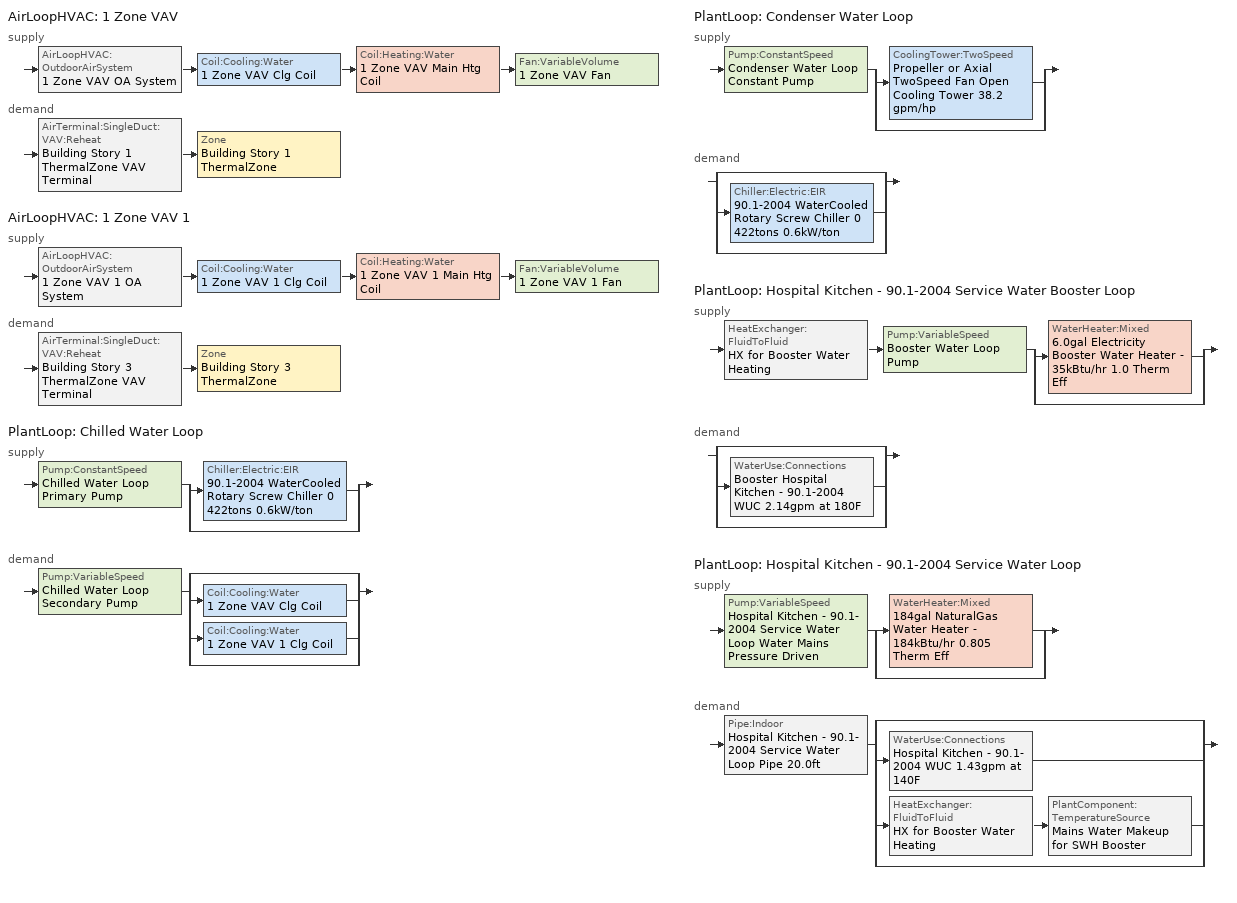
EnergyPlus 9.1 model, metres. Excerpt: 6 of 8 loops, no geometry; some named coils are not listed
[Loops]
AirLoopHVAC '1 Zone VAV'
 supply: AirLoopHVAC:OutdoorAirSystem '1 Zone VAV OA System' > Coil:Cooling:Water '1 Zone VAV Clg Coil' > Coil:Heating:Water '1 Zone VAV Main Htg Coil' > Fan:VariableVolume '1 Zone VAV Fan'
 demand: AirTerminal:SingleDuct:VAV:Reheat 'Building Story 1 ThermalZone VAV Terminal' > Zone 'Building Story 1 ThermalZone'
AirLoopHVAC '1 Zone VAV 1'
 supply: AirLoopHVAC:OutdoorAirSystem '1 Zone VAV 1 OA System' > Coil:Cooling:Water '1 Zone VAV 1 Clg Coil' > Coil:Heating:Water '1 Zone VAV 1 Main Htg Coil' > Fan:VariableVolume '1 Zone VAV 1 Fan'
 demand: AirTerminal:SingleDuct:VAV:Reheat 'Building Story 3 ThermalZone VAV Terminal' > Zone 'Building Story 3 ThermalZone'
PlantLoop 'Chilled Water Loop'
 supply: Pump:ConstantSpeed 'Chilled Water Loop Primary Pump' > split
  | Chiller:Electric:EIR '90.1-2004 WaterCooled  Rotary Screw Chiller 0 422tons 0.6kW/ton'
  | bypass
 demand: Pump:VariableSpeed 'Chilled Water Loop Secondary Pump' > split
  | bypass
  | Coil:Cooling:Water '1 Zone VAV Clg Coil'
  | Coil:Cooling:Water '1 Zone VAV 1 Clg Coil'
  | bypass
PlantLoop 'Condenser Water Loop'
 supply: Pump:ConstantSpeed 'Condenser Water Loop Constant Pump' > split
  | CoolingTower:TwoSpeed 'Propeller or Axial TwoSpeed Fan Open Cooling Tower 38.2 gpm/hp'
  | bypass
 demand: split
  | bypass
  | Chiller:Electric:EIR '90.1-2004 WaterCooled  Rotary Screw Chiller 0 422tons 0.6kW/ton'
  | bypass
PlantLoop 'Hospital Kitchen - 90.1-2004 Service Water Booster Loop'
 supply: HeatExchanger:FluidToFluid 'HX for Booster Water Heating' > Pump:VariableSpeed 'Booster Water Loop Pump' > split
  | WaterHeater:Mixed '6.0gal Electricity Booster Water Heater - 35kBtu/hr 1.0 Therm Eff'
  | bypass
 demand: split
  | bypass
  | WaterUse:Connections 'Booster Hospital Kitchen - 90.1-2004 WUC 2.14gpm at 180F'
  | bypass
PlantLoop 'Hospital Kitchen - 90.1-2004 Service Water Loop'
 supply: Pump:VariableSpeed 'Hospital Kitchen - 90.1-2004 Service Water Loop Water Mains Pressure Driven' > split
  | WaterHeater:Mixed '184gal NaturalGas Water Heater - 184kBtu/hr 0.805 Therm Eff'
  | bypass
 demand: Pipe:Indoor 'Hospital Kitchen - 90.1-2004 Service Water Loop Pipe 20.0ft' > split
  | bypass
  | WaterUse:Connections 'Hospital Kitchen - 90.1-2004 WUC 1.43gpm at 140F'
  | HeatExchanger:FluidToFluid 'HX for Booster Water Heating' > PlantComponent:TemperatureSource 'Mains Water Makeup for SWH Booster'
  | bypass
[Material]
Copper pipe 0.75in type L: Roughness=Smooth; Thickness {m}=0.001143; Conductivity {W/m-K}=386; Density {kg/m3}=8906.27; Specific Heat {J/kg-K}=385.1856; Thermal Absorptance=0.9; Solar Absorptance=0.7; Visible Absorptance=0.7
[Construction]
Uninsulated copper pipe 0.75in type L: Copper pipe 0.75in type L
[ZoneControl:Thermostat] Control Object Type 1=ThermostatSetpoint:DualSetpoint
Name | Zone or ZoneList | Control Type Schedule | Control Name 1
Building Story 1 ThermalZone Thermostat | Building Story 1 ThermalZone | Building Story 1 ThermalZone Thermostat Schedule | Story Ground Blended Space Type Thermostat
Building Story 3 ThermalZone Thermostat | Building Story 3 ThermalZone | Building Story 3 ThermalZone Thermostat Schedule | Story Top Blended Space Type Thermostat
[ThermostatSetpoint:DualSetpoint] Heating Setpoint Temperature Schedule=Hospital HTGSETP_SCH; Cooling Setpoint Temperature Schedule=Hospital CLGSETP_SCH
Story Ground Blended Space Type Thermostat; Story Top Blended Space Type Thermostat
[AirTerminal:SingleDuct:VAV:Reheat] Availability Schedule=Always On Discrete; Maximum Air Flow Rate {m3/s}=Autosize; Zone Minimum Air Flow Input Method=Constant; Fixed Minimum Air Flow Rate {m3/s}=0; Maximum Hot Water or Steam Flow Rate {m3/s}=Autosize; Minimum Hot Water or Steam Flow Rate {m3/s}=0; Convergence Tolerance=0.001; Damper Heating Action=Normal; Maximum Flow per Zone Floor Area During Reheat {m3/s-m2}=Autocalculate; Maximum Flow Fraction During Reheat=0.5; Maximum Reheat Air Temperature {C}=40
Name | Constant Minimum Air Flow Fraction | Reheat Coil
Building Story 1 ThermalZone VAV Terminal | 0.7 | Building Story 1 ThermalZone Reheat Coil
Building Story 3 ThermalZone VAV Terminal | 0.3 | Building Story 3 ThermalZone Reheat Coil
[Coil:Heating:Water] Availability Schedule=Always On Discrete; U-Factor Times Area Value {W/K}=Autosize; Maximum Water Flow Rate {m3/s}=Autosize; Performance Input Method=UFactorTimesAreaAndDesignWaterFlowRate; Rated Capacity {W}=Autosize; Rated Inlet Water Temperature {C}=82.2222; Rated Inlet Air Temperature {C}=7.22222; Rated Outlet Water Temperature {C}=71.1111; Rated Outlet Air Temperature {C}=12.7778; Rated Ratio for Air and Water Convection=0.5
1 Zone VAV Main Htg Coil; 1 Zone VAV 1 Main Htg Coil
[Zone equipment]
Building Story 1 ThermalZone: Building Story 1 ThermalZone VAV Terminal
Building Story 3 ThermalZone: Building Story 3 ThermalZone VAV Terminal
[Sizing:Zone] Zone Cooling Design Supply Air Temperature Input Method=SupplyAirTemperature; Zone Cooling Design Supply Air Temperature {C}=12.7778; Zone Cooling Design Supply Air Temperature Difference {deltaC}=11.11; Zone Heating Design Supply Air Temperature Input Method=SupplyAirTemperature; Zone Heating Design Supply Air Temperature {C}=40; Zone Heating Design Supply Air Temperature Difference {deltaC}=11.11; Zone Cooling Design Supply Air Humidity Ratio {kgWater/kgDryAir}=0.0085; Zone Heating Design Supply Air Humidity Ratio {kgWater/kgDryAir}=0.008; Cooling Design Air Flow Method=DesignDayWithLimit; Cooling Design Air Flow Rate {m3/s}=0; Cooling Minimum Air Flow per Zone Floor Area {m3/s-m2}=0.000762; Cooling Minimum Air Flow {m3/s}=0; Cooling Minimum Air Flow Fraction=0; Heating Design Air Flow Method=DesignDay; Heating Design Air Flow Rate {m3/s}=0; Heating Maximum Air Flow per Zone Floor Area {m3/s-m2}=0.002032; Heating Maximum Air Flow {m3/s}=0.141576; Heating Maximum Air Flow Fraction=0.3; Account for Dedicated Outdoor Air System=No
Name | Design Specification Outdoor Air Object | Design Specification Zone Air Distribution Object
Building Story 1 ThermalZone | Blended OA | Building Story 1 ThermalZone Design Spec Zone Air Dist
Building Story 3 ThermalZone | Blended OA 2 | Building Story 3 ThermalZone Design Spec Zone Air Dist
[DesignSpecification:ZoneAirDistribution] Zone Air Distribution Effectiveness in Cooling Mode=1; Zone Air Distribution Effectiveness in Heating Mode=1
Building Story 1 ThermalZone Design Spec Zone Air Dist; Building Story 3 ThermalZone Design Spec Zone Air Dist
[Controller:MechanicalVentilation] Demand Controlled Ventilation=No; System Outdoor Air Method=VentilationRateProcedure
Name | Availability Schedule | Zone Name 1 | Design Specification Outdoor Air Object Name 1 | Design Specification Zone Air Distribution Object Name 1
1 Zone VAV Vent Controller | 1 Zone VAV Occ Sch | Building Story 1 ThermalZone | Blended OA | Building Story 1 ThermalZone Design Spec Zone Air Dist
1 Zone VAV 1 Vent Controller | 1 Zone VAV 1 Occ Sch | Building Story 3 ThermalZone | Blended OA 2 | Building Story 3 ThermalZone Design Spec Zone Air Dist
[DesignSpecification:OutdoorAir] Outdoor Air Method=Sum; Outdoor Air Flow per Person {m3/s-person}=0; Outdoor Air Flow per Zone {m3/s}=0; Outdoor Air Flow Air Changes per Hour {1/hr}=0
Name | Outdoor Air Flow per Zone Floor Area {m3/s-m2}
Blended OA | 0.00135613
Blended OA 2 | 0.000197113
[AirLoopHVAC] Design Supply Air Flow Rate {m3/s}=AutoSize
1 Zone VAV; 1 Zone VAV 1
[Sizing:System] Type of Load to Size On=Sensible; Design Outdoor Air Flow Rate {m3/s}=Autosize; Central Heating Maximum System Air Flow Ratio=0.3; Preheat Design Temperature {C}=7.22222; Preheat Design Humidity Ratio {kgWater/kgDryAir}=0.008; Precool Design Temperature {C}=12.7778; Precool Design Humidity Ratio {kgWater/kgDryAir}=0.008; Central Cooling Design Supply Air Temperature {C}=12.7778; Central Heating Design Supply Air Temperature {C}=12.7778; Type of Zone Sum to Use=Coincident; 100% Outdoor Air in Cooling=No; 100% Outdoor Air in Heating=No; Central Cooling Design Supply Air Humidity Ratio {kgWater/kgDryAir}=0.0085; Central Heating Design Supply Air Humidity Ratio {kgWater/kgDryAir}=0.008; Cooling Supply Air Flow Rate Method=DesignDay; Cooling Supply Air Flow Rate {m3/s}=0; Cooling Supply Air Flow Rate Per Floor Area {m3/s-m2}=0.00996765; Cooling Fraction of Autosized Cooling Supply Air Flow Rate=1; Cooling Supply Air Flow Rate Per Unit Cooling Capacity {m3/s-W}=3.94755e-05; Heating Supply Air Flow Rate Method=DesignDay; Heating Supply Air Flow Rate {m3/s}=0; Heating Supply Air Flow Rate Per Floor Area {m3/s-m2}=0.00996765; Heating Fraction of Autosized Heating Supply Air Flow Rate=1; Heating Fraction of Autosized Cooling Supply Air Flow Rate=1; Heating Supply Air Flow Rate Per Unit Heating Capacity {m3/s-W}=3.15882e-05; System Outdoor Air Method=ZoneSum; Zone Maximum Outdoor Air Fraction=1; Cooling Design Capacity Method=CoolingDesignCapacity; Cooling Design Capacity {W}=Autosize; Cooling Design Capacity Per Floor Area {W/m2}=234.7; Fraction of Autosized Cooling Design Capacity=1; Heating Design Capacity Method=HeatingDesignCapacity; Heating Design Capacity {W}=Autosize; Heating Design Capacity Per Floor Area {W/m2}=157; Fraction of Autosized Heating Design Capacity=1; Central Cooling Capacity Control Method=OnOff
1 Zone VAV; 1 Zone VAV 1
[Controller:WaterCoil] Control Variable=Temperature; Actuator Variable=Flow; Maximum Actuated Flow {m3/s}=Autosize; Minimum Actuated Flow {m3/s}=0
Name | Action | Controller Convergence Tolerance {deltaC}
1 Zone VAV Clg Coil Controller; 1 Zone VAV 1 Clg Coil Controller | Reverse | Autosize
1 Zone VAV Main Htg Coil Controller; 1 Zone VAV 1 Main Htg Coil Controller | Normal | 0.0001
[Controller:OutdoorAir] Minimum Outdoor Air Flow Rate {m3/s}=Autosize; Maximum Outdoor Air Flow Rate {m3/s}=Autosize; Economizer Control Type=NoEconomizer; Economizer Control Action Type=ModulateFlow; Economizer Maximum Limit Dry-Bulb Temperature {C}=28; Economizer Maximum Limit Enthalpy {J/kg}=64000; Lockout Type=LockoutWithCompressor; Minimum Limit Type=FixedMinimum; High Humidity Control=No; Control High Indoor Humidity Based on Outdoor Humidity Ratio=Yes; Heat Recovery Bypass Control Type=BypassWhenWithinEconomizerLimits
Name | Minimum Outdoor Air Schedule | Mechanical Ventilation Controller
1 Zone VAV OA Controller | 1 Zone VAV Occ Sch | 1 Zone VAV Vent Controller
1 Zone VAV 1 OA Controller | 1 Zone VAV 1 Occ Sch | 1 Zone VAV 1 Vent Controller
[SetpointManager:MixedAir] Control Variable=Temperature
Name | Setpoint Node or NodeList
1 Zone VAV Mixed Air Node OS Default SPM | 1 Zone VAV Mixed Air Node
1 Zone VAV Clg Coil Outlet Air Node OS Default SPM | 1 Zone VAV Clg Coil Outlet Air Node
1 Zone VAV Main Htg Coil Outlet Air Node OS Default SPM | 1 Zone VAV Main Htg Coil Outlet Air Node
1 Zone VAV 1 Mixed Air Node OS Default SPM | 1 Zone VAV 1 Mixed Air Node
1 Zone VAV 1 Clg Coil Outlet Air Node OS Default SPM | 1 Zone VAV 1 Clg Coil Outlet Air Node
1 Zone VAV 1 Main Htg Coil Outlet Air Node OS Default SPM | 1 Zone VAV 1 Main Htg Coil Outlet Air Node
[Coil:Cooling:Water] Availability Schedule=Always On Discrete; Design Water Flow Rate {m3/s}=Autosize; Design Air Flow Rate {m3/s}=Autosize; Design Inlet Water Temperature {C}=Autosize; Design Inlet Air Temperature {C}=Autosize; Design Outlet Air Temperature {C}=Autosize; Design Inlet Air Humidity Ratio {kgWater/kgDryAir}=Autosize; Design Outlet Air Humidity Ratio {kgWater/kgDryAir}=Autosize; Type of Analysis=SimpleAnalysis; Heat Exchanger Configuration=CrossFlow
1 Zone VAV Clg Coil; 1 Zone VAV 1 Clg Coil
[Fan:VariableVolume] Pressure Rise {Pa}=1389.92; Maximum Flow Rate {m3/s}=AutoSize; Fan Power Minimum Flow Rate Input Method=Fraction; Fan Power Minimum Flow Fraction=0.1; Fan Power Minimum Air Flow Rate {m3/s}=0; Motor In Airstream Fraction=1; Fan Power Coefficient 1=0.027828; Fan Power Coefficient 2=0.026583; Fan Power Coefficient 3=-0.087069; Fan Power Coefficient 4=1.03092; Fan Power Coefficient 5=0
Name | Availability Schedule | Fan Total Efficiency | Motor Efficiency
1 Zone VAV Fan | 1 Zone VAV Occ Sch | 0.6175 | 0.95
1 Zone VAV 1 Fan | 1 Zone VAV 1 Occ Sch | 0.61165 | 0.941
[SetpointManager:Scheduled] Control Variable=Temperature
Name | Schedule | Setpoint Node or NodeList
1 Zone VAV Supply Air Setpoint Manager | Supply Air Temp - 55.0F | 1 Zone VAV Supply Outlet Node
1 Zone VAV 1 Supply Air Setpoint Manager | Supply Air Temp - 55.0F 1 | 1 Zone VAV 1 Supply Outlet Node
Chilled Water Loop Setpoint Manager | Chilled Water Loop Temp - 44F | Chilled Water Loop Supply Outlet Node
Hot water booster setpoint manager | Service Water Booster Temp - 180.00000000000006F | Hospital Kitchen - 90.1-2004 Service Water Booster Loop Supply Outlet Node
Service hot water setpoint manager | Service Water Loop Temp - 140F | Hospital Kitchen - 90.1-2004 Service Water Loop Supply Outlet Node
[PlantLoop] Fluid Type=Water; Maximum Loop Flow Rate {m3/s}=Autosize; Minimum Loop Flow Rate {m3/s}=0; Plant Loop Volume {m3}=Autocalculate; Load Distribution Scheme=Optimal; Plant Loop Demand Calculation Scheme=SingleSetpoint
Name | Plant Equipment Operation Scheme | Maximum Loop Temperature {C} | Minimum Loop Temperature {C} | Common Pipe Simulation
Chilled Water Loop | Chilled Water Loop Operation Schemes | 40 | 1 | CommonPipe
Condenser Water Loop | Condenser Water Loop Operation Schemes | 80 | 5
Hospital Kitchen - 90.1-2004 Service Water Booster Loop | Hospital Kitchen - 90.1-2004 Service Water Booster Loop Operation Schemes | 100 | 0
Hospital Kitchen - 90.1-2004 Service Water Loop | Hospital Kitchen - 90.1-2004 Service Water Loop Operation Schemes | 60 | 10
[Sizing:Plant] Sizing Option=NonCoincident; Zone Timesteps in Averaging Window=1; Coincident Sizing Factor Mode=None
Name | Loop Type | Design Loop Exit Temperature {C} | Loop Design Temperature Difference {deltaC}
Chilled Water Loop | Cooling | 6.66667 | 5.61111
Condenser Water Loop | Condenser | 29.4444 | 5.55556
Hospital Kitchen - 90.1-2004 Service Water Booster Loop | Heating | 82.2222 | 5
Hospital Kitchen - 90.1-2004 Service Water Loop | Heating | 60 | 5
[Pump:ConstantSpeed] Design Flow Rate {m3/s}=Autosize; Design Power Consumption {W}=Autosize; Fraction of Motor Inefficiencies to Fluid Stream=0; Pump Control Type=Intermittent; Design Power Sizing Method=PowerPerFlowPerPressure; Design Electric Power per Unit Flow Rate {W/(m3/s)}=348701.1; Design Shaft Power per Unit Flow Rate per Unit Head=1.28205
Name | Design Pump Head {Pa} | Motor Efficiency
Chilled Water Loop Primary Pump | 44836 | 0.875
Condenser Water Loop Constant Pump | 148557 | 0.91
[Chiller:Electric:EIR]
90.1-2004 WaterCooled  Rotary Screw Chiller 0 422tons 0.6kW/ton: Reference Capacity {W}=Autosize; Reference COP {W/W}=5.50391; Reference Leaving Chilled Water Temperature {C}=6.66667; Reference Entering Condenser Fluid Temperature {C}=35; Reference Chilled Water Flow Rate {m3/s}=Autosize; Reference Condenser Fluid Flow Rate {m3/s}=Autosize; Cooling Capacity Function of Temperature Curve=ChlrWtrPosDispPathAAllQRatio_fTchwsTcwsSI; Electric Input to Cooling Output Ratio Function of Temperature Curve=ChlrWtrPosDispPathAAllEIRRatio_fTchwsTcwsSI; Electric Input to Cooling Output Ratio Function of Part Load Ratio Curve=ChlrWtrPosDispPathAAllEIRRatio_fQRatio; Minimum Part Load Ratio=0.15; Maximum Part Load Ratio=1; Optimum Part Load Ratio=1; Minimum Unloading Ratio=0.25; Condenser Type=WaterCooled; Condenser Fan Power Ratio {W/W}=0; Fraction of Compressor Electric Consumption Rejected by Condenser=1; Leaving Chilled Water Lower Temperature Limit {C}=2.22222; Chiller Flow Mode=ConstantFlow; Sizing Factor=1
[Pump:VariableSpeed] Design Maximum Flow Rate {m3/s}=Autosize; Fraction of Motor Inefficiencies to Fluid Stream=0; Coefficient 1 of the Part Load Performance Curve=0; Design Minimum Flow Rate {m3/s}=0; Skin Loss Radiative Fraction=0.5; Design Power Sizing Method=PowerPerFlowPerPressure; Design Electric Power per Unit Flow Rate {W/(m3/s)}=348701.1; Design Shaft Power per Unit Flow Rate per Unit Head=1.28205; Design Minimum Flow Rate Fraction=0
Name | Design Pump Head {Pa} | Design Power Consumption {W} | Motor Efficiency | Coefficient 2 of the Part Load Performance Curve | Coefficient 3 of the Part Load Performance Curve | Coefficient 4 of the Part Load Performance Curve | Pump Control Type
Chilled Water Loop Secondary Pump | 134508 | Autosize | 0.91 | 0.0205 | 0.4101 | 0.5753 | Intermittent
Booster Water Loop Pump | 0 | 0 | 1 | 1 | 0 | 0 | Continuous
Hospital Kitchen - 90.1-2004 Service Water Loop Water Mains Pressure Driven | 0.001 | Autosize | 0.825 | 1 | 0 | 0 | Continuous
[PlantEquipmentOperationSchemes] Control Scheme Schedule Name 1=Always On Discrete
Name | Control Scheme Object Type 1 | Control Scheme Name 1
Chilled Water Loop Operation Schemes | PlantEquipmentOperation:CoolingLoad | Chilled Water Loop Cooling Operation Scheme
Condenser Water Loop Operation Schemes | PlantEquipmentOperation:CoolingLoad | Condenser Water Loop Cooling Operation Scheme
Hospital Kitchen - 90.1-2004 Service Water Booster Loop Operation Schemes | PlantEquipmentOperation:HeatingLoad | Hospital Kitchen - 90.1-2004 Service Water Booster Loop Heating Operation Scheme
Hospital Kitchen - 90.1-2004 Service Water Loop Operation Schemes | PlantEquipmentOperation:HeatingLoad | Hospital Kitchen - 90.1-2004 Service Water Loop Heating Operation Scheme
[PlantEquipmentOperation:CoolingLoad] Load Range Lower Limit 1 {W}=0; Load Range Upper Limit 1 {W}=1000000000
Name | Range Equipment List Name 1
Chilled Water Loop Cooling Operation Scheme | Chilled Water Loop Cooling Equipment List
Condenser Water Loop Cooling Operation Scheme | Condenser Water Loop Cooling Equipment List
[PlantEquipmentList]
Chilled Water Loop Cooling Equipment List: Chiller:Electric:EIR, 90.1-2004 WaterCooled  Rotary Screw Chiller 0 422tons 0.6kW/ton
Condenser Water Loop Cooling Equipment List: CoolingTower:TwoSpeed, Propeller or Axial TwoSpeed Fan Open Cooling Tower 38.2 gpm/hp
Hospital Kitchen - 90.1-2004 Service Water Booster Loop Heating Equipment List: HeatExchanger:FluidToFluid, HX for Booster Water Heating, WaterHeater:Mixed, 6.0gal Electricity Booster Water Heater - 35kBtu/hr 1.0 Therm Eff
Hospital Kitchen - 90.1-2004 Service Water Loop Heating Equipment List: WaterHeater:Mixed, 184gal NaturalGas Water Heater - 184kBtu/hr 0.805 Therm Eff
[CoolingTower:TwoSpeed]
Propeller or Axial TwoSpeed Fan Open Cooling Tower 38.2 gpm/hp: Design Water Flow Rate {m3/s}=Autosize; High Fan Speed Air Flow Rate {m3/s}=Autosize; High Fan Speed Fan Power {W}=22779.5; High Fan Speed U-Factor Times Area Value {W/K}=Autosize; Low Fan Speed Air Flow Rate {m3/s}=Autocalculate; Low Fan Speed Air Flow Rate Sizing Factor=0.5; Low Fan Speed Fan Power {W}=6833.84; Low Fan Speed Fan Power Sizing Factor=0.16; Low Fan Speed U-Factor Times Area Value {W/K}=Autocalculate; Low Fan Speed U-Factor Times Area Sizing Factor=0.6; Free Convection Regime Air Flow Rate {m3/s}=0; Free Convection Regime Air Flow Rate Sizing Factor=0.1; Free Convection Regime U-Factor Times Area Value {W/K}=0; Free Convection U-Factor Times Area Value Sizing Factor=0.1; Performance Input Method=UFactorTimesAreaAndDesignWaterFlowRate; Heat Rejection Capacity and Nominal Capacity Sizing Ratio=1.25; Low Speed Nominal Capacity Sizing Factor=0.5; Free Convection Nominal Capacity Sizing Factor=0.1; Design Inlet Air Dry-Bulb Temperature {C}=25.6; Design Inlet Air Wet-Bulb Temperature {C}=25.6; Design Approach Temperature {deltaC}=Autosize; Design Range Temperature {deltaC}=Autosize; Basin Heater Capacity {W/K}=0; Basin Heater Setpoint Temperature {C}=2; Evaporation Loss Factor {percent/K}=0.2; Drift Loss Percent {percent}=0.008; Blowdown Concentration Ratio=3; Number of Cells=1; Cell Control=MinimalCell; Cell Minimum  Water Flow Rate Fraction=0.33; Cell Maximum Water Flow Rate Fraction=2.5; Sizing Factor=1
[SetpointManager:FollowOutdoorAirTemperature]
Condenser Water Loop Setpoint Manager Follow OATwb with 7.0F Approach: Control Variable=Temperature; Reference Temperature Type=OutdoorAirWetBulb; Offset Temperature Difference {deltaC}=3.88889; Maximum Setpoint Temperature {C}=29.4444; Minimum Setpoint Temperature {C}=21.1111; Setpoint Node or NodeList=Condenser Water Loop Supply Outlet Node
[HeatExchanger:FluidToFluid]
HX for Booster Water Heating: Loop Demand Side Design Flow Rate {m3/s}=Autosize; Loop Supply Side Design Flow Rate {m3/s}=Autosize; Heat Exchange Model Type=Ideal; Heat Exchanger U-Factor Times Area Value {W/K}=Autosize; Control Type=UncontrolledOn; Minimum Temperature Difference to Activate Heat Exchanger {deltaC}=0.01; Heat Transfer Metering End Use Type=LoopToLoop; Component Override Cooling Control Temperature Mode=Loop; Sizing Factor=1; Operation Minimum Temperature Limit {C}=0; Operation Maximum Temperature Limit {C}=100
[WaterHeater:Mixed] Deadband Temperature Difference {deltaC}=2; Heater Control Type=Cycle; Heater Ignition Minimum Flow Rate {m3/s}=0; Heater Ignition Delay {s}=0; Off Cycle Parasitic Fuel Consumption Rate {W}=0; Off Cycle Parasitic Heat Fraction to Tank=0; On Cycle Parasitic Fuel Consumption Rate {W}=0; On Cycle Parasitic Heat Fraction to Tank=0; Ambient Temperature Indicator=Schedule; Off Cycle Loss Fraction to Zone=1; On Cycle Loss Fraction to Zone=1; Use Side Effectiveness=1; Source Side Effectiveness=1; Use Side Design Flow Rate {m3/s}=Autosize; Source Side Design Flow Rate {m3/s}=Autosize; Indirect Water Heating Recovery Time {hr}=1.5; Source Side Flow Control Mode=IndirectHeatPrimarySetpoint
Name | Tank Volume {m3} | Setpoint Temperature Schedule | Maximum Temperature Limit {C} | Heater Maximum Capacity {W} | Heater Fuel Type | Heater Thermal Efficiency | Off Cycle Parasitic Fuel Type | On Cycle Parasitic Fuel Type | Ambient Temperature Schedule | Off Cycle Loss Coefficient to Ambient Temperature {W/K} | On Cycle Loss Coefficient to Ambient Temperature {W/K}
6.0gal Electricity Booster Water Heater - 35kBtu/hr 1.0 Therm Eff | 0.0227125 | Service Water Booster Temp - 180.00000000000006F | 82.2222 | 10361.1 | Electricity | 1 | Electricity | Electricity | Water Heater Ambient Temp Schedule - 71.6 | 2.26162 | 2.26162
184gal NaturalGas Water Heater - 184kBtu/hr 0.805 Therm Eff | 0.697019 | Service Water Loop Temp - 140F | 60 | 53964 | NaturalGas | 0.805419 | NaturalGas | NaturalGas | Water Heater Ambient Temp Schedule - 71.6f | 9.39882 | 9.39882
[WaterUse:Connections]
Name | Water Use Equipment Name 1
Booster Hospital Kitchen - 90.1-2004 WUC 2.14gpm at 180F | Booster Hospital Kitchen - 90.1-2004 Service Water Use 2.14gpm at 180F
Hospital Kitchen - 90.1-2004 WUC 1.43gpm at 140F | Hospital Kitchen - 90.1-2004 Service Water Use 1.43gpm at 140F
[WaterUse:Equipment] Flow Rate Fraction Schedule=Hospital BLDG_SWH_EXTD_SCH; Sensible Fraction Schedule=Fraction Sensible - 0.2; Latent Fraction Schedule=Fraction Latent - 0.05
Name | Peak Flow Rate {m3/s} | Target Temperature Schedule
Booster Hospital Kitchen - 90.1-2004 Service Water Use 2.14gpm at 180F | 0.000134924 | Mixed Water At Faucet Temp - 180F
Hospital Kitchen - 90.1-2004 Service Water Use 1.43gpm at 140F | 8.99495e-05 | Mixed Water At Faucet Temp - 140F 3
[PlantEquipmentOperation:HeatingLoad] Load Range Lower Limit 1 {W}=0; Load Range Upper Limit 1 {W}=1000000000
Name | Range Equipment List Name 1
Hospital Kitchen - 90.1-2004 Service Water Booster Loop Heating Operation Scheme | Hospital Kitchen - 90.1-2004 Service Water Booster Loop Heating Equipment List
Hospital Kitchen - 90.1-2004 Service Water Loop Heating Operation Scheme | Hospital Kitchen - 90.1-2004 Service Water Loop Heating Equipment List
[Pipe:Indoor]
Hospital Kitchen - 90.1-2004 Service Water Loop Pipe 20.0ft: Construction=Uninsulated copper pipe 0.75in type L; Environment Type=Schedule; Ambient Temperature Schedule=Hospital Kitchen - 90.1-2004 Service Water Loop Piping Air Temp - 70F; Ambient Air Velocity Schedule=Hospital Kitchen - 90.1-2004 Service Water Loop Piping Air Velocity - 0.67mph; Pipe Inside Diameter {m}=0.019939; Pipe Length {m}=6.096
[PlantComponent:TemperatureSource]
Mains Water Makeup for SWH Booster: Design Volume Flow Rate {m3/s}=Autosize; Temperature Specification Type=Scheduled; Source Temperature {C}=8; Source Temperature Schedule=Mains Water Temperature
[Schedule:Compact]
Building Story 1 ThermalZone Thermostat Schedule; Building Story 3 ThermalZone Thermostat Schedule: Through: 12/31, For: AllDays, Until: 24:00, 4
[Schedule:Day:Interval]
Hospital HTGSETP_SCH Default; Hospital HTGSETP_SCH Summer Design Day; Hospital HTGSETP_SCH Winter Design Day: No, 24:00, 21
Hospital CLGSETP_SCH Default; Hospital CLGSETP_SCH Summer Design Day; Hospital CLGSETP_SCH Winter Design Day: No, 24:00, 24
1 Zone VAV Occ Sch Default: No, 07:00, 0, 22:00, 1, 24:00, 0
1 Zone VAV Occ Sch Saturday: No, 07:00, 0, 19:00, 1, 24:00, 0
1 Zone VAV Occ Sch Sunday: No, 08:00, 0, 16:00, 1, 24:00, 0
1 Zone VAV Occ Sch Summer Design Day; 1 Zone VAV Occ Sch Winter Design Day; 1 Zone VAV 1 Occ Sch Summer Design Day; 1 Zone VAV 1 Occ Sch Winter Design Day: No, 24:00, 1
1 Zone VAV 1 Occ Sch Default: No, 08:00, 0, 22:00, 1, 24:00, 0
1 Zone VAV 1 Occ Sch Saturday: No, 08:00, 0, 17:00, 1, 24:00, 0
1 Zone VAV 1 Occ Sch Sunday: No, 24:00, 0
Chilled Water Loop Temp - 44F Default: No, 24:00, 6.66667
Fraction Latent - 0.05 Default: No, 24:00, 0.05
Fraction Sensible - 0.2 Default: No, 24:00, 0.2
Hospital BLDG_SWH_EXTD_SCH Default; Hospital BLDG_SWH_EXTD_SCH Default|WntrDsn|Sat Day; Hospital BLDG_SWH_EXTD_SCH Winter Design Day: No, 08:00, 0.3, 09:00, 0.4, 10:00, 0.5, 17:00, 0.6, 18:00, 0.5, 24:00, 0.3
Hospital BLDG_SWH_EXTD_SCH SmrDsn|Wkdy Day; Hospital BLDG_SWH_EXTD_SCH Summer Design Day: No, 07:00, 0.3, 08:00, 0.5, 09:00, 0.58, 10:00, 0.66, 11:00, 0.78, 12:00, 0.82, 13:00, 0.71, 14:00, 0.82, 15:00, 0.78, 16:00, 0.74, 17:00, 0.63, 18:00, 0.41, 21:00, 0.35, 24:00, 0.3
Hospital Kitchen - 90.1-2004 Service Water Loop Piping Air Temp - 70F Default: No, 24:00, 21.1111
Hospital Kitchen - 90.1-2004 Service Water Loop Piping Air Velocity - 0.67mph Default: No, 24:00, 0.3
Mixed Water At Faucet Temp - 140F Default 3; Service Water Loop Temp - 140F Default: No, 24:00, 60
Mixed Water At Faucet Temp - 180F Default; Service Water Booster Temp - 180.00000000000006F Default: No, 24:00, 82.2222
Supply Air Temp - 55.0F Default; Supply Air Temp - 55.0F Default 1: No, 24:00, 12.7778
Water Heater Ambient Temp Schedule - 71.6 Default; Water Heater Ambient Temp Schedule - 71.6f Default: No, 24:00, 22
[Schedule:Week:Daily]
Hospital HTGSETP_SCH Week Rule - Jan1-Dec31: Hospital HTGSETP_SCH Default, Hospital HTGSETP_SCH Default, Hospital HTGSETP_SCH Default, Hospital HTGSETP_SCH Default, Hospital HTGSETP_SCH Default, Hospital HTGSETP_SCH Default, Hospital HTGSETP_SCH Default, Hospital HTGSETP_SCH Default, Hospital HTGSETP_SCH Summer Design Day, Hospital HTGSETP_SCH Winter Design Day, Hospital HTGSETP_SCH Default, Hospital HTGSETP_SCH Default
Hospital CLGSETP_SCH Week Rule - Jan1-Dec31: Hospital CLGSETP_SCH Default, Hospital CLGSETP_SCH Default, Hospital CLGSETP_SCH Default, Hospital CLGSETP_SCH Default, Hospital CLGSETP_SCH Default, Hospital CLGSETP_SCH Default, Hospital CLGSETP_SCH Default, Hospital CLGSETP_SCH Default, Hospital CLGSETP_SCH Summer Design Day, Hospital CLGSETP_SCH Winter Design Day, Hospital CLGSETP_SCH Default, Hospital CLGSETP_SCH Default
1 Zone VAV Occ Sch Week Rule - Jan1-Jan5: 1 Zone VAV Occ Sch Default, 1 Zone VAV Occ Sch Default, 1 Zone VAV Occ Sch Default, 1 Zone VAV Occ Sch Default, 1 Zone VAV Occ Sch Default, 1 Zone VAV Occ Sch Default, 1 Zone VAV Occ Sch Saturday, 1 Zone VAV Occ Sch Default, 1 Zone VAV Occ Sch Summer Design Day, 1 Zone VAV Occ Sch Winter Design Day, 1 Zone VAV Occ Sch Default, 1 Zone VAV Occ Sch Default
1 Zone VAV Occ Sch Week Rule - Jan6-Dec31: 1 Zone VAV Occ Sch Sunday, 1 Zone VAV Occ Sch Default, 1 Zone VAV Occ Sch Default, 1 Zone VAV Occ Sch Default, 1 Zone VAV Occ Sch Default, 1 Zone VAV Occ Sch Default, 1 Zone VAV Occ Sch Saturday, 1 Zone VAV Occ Sch Default, 1 Zone VAV Occ Sch Summer Design Day, 1 Zone VAV Occ Sch Winter Design Day, 1 Zone VAV Occ Sch Default, 1 Zone VAV Occ Sch Default
1 Zone VAV 1 Occ Sch Week Rule - Jan1-Jan5: 1 Zone VAV 1 Occ Sch Default, 1 Zone VAV 1 Occ Sch Default, 1 Zone VAV 1 Occ Sch Default, 1 Zone VAV 1 Occ Sch Default, 1 Zone VAV 1 Occ Sch Default, 1 Zone VAV 1 Occ Sch Default, 1 Zone VAV 1 Occ Sch Saturday, 1 Zone VAV 1 Occ Sch Default, 1 Zone VAV 1 Occ Sch Summer Design Day, 1 Zone VAV 1 Occ Sch Winter Design Day, 1 Zone VAV 1 Occ Sch Default, 1 Zone VAV 1 Occ Sch Default
1 Zone VAV 1 Occ Sch Week Rule - Jan6-Dec31: 1 Zone VAV 1 Occ Sch Sunday, 1 Zone VAV 1 Occ Sch Default, 1 Zone VAV 1 Occ Sch Default, 1 Zone VAV 1 Occ Sch Default, 1 Zone VAV 1 Occ Sch Default, 1 Zone VAV 1 Occ Sch Default, 1 Zone VAV 1 Occ Sch Saturday, 1 Zone VAV 1 Occ Sch Default, 1 Zone VAV 1 Occ Sch Summer Design Day, 1 Zone VAV 1 Occ Sch Winter Design Day, 1 Zone VAV 1 Occ Sch Default, 1 Zone VAV 1 Occ Sch Default
Chilled Water Loop Temp - 44F Week Rule - Jan1-Dec31: Chilled Water Loop Temp - 44F Default, Chilled Water Loop Temp - 44F Default, Chilled Water Loop Temp - 44F Default, Chilled Water Loop Temp - 44F Default, Chilled Water Loop Temp - 44F Default, Chilled Water Loop Temp - 44F Default, Chilled Water Loop Temp - 44F Default, Chilled Water Loop Temp - 44F Default, Chilled Water Loop Temp - 44F Default, Chilled Water Loop Temp - 44F Default, Chilled Water Loop Temp - 44F Default, Chilled Water Loop Temp - 44F Default
Fraction Latent - 0.05 Week Rule - Jan1-Dec31: Fraction Latent - 0.05 Default, Fraction Latent - 0.05 Default, Fraction Latent - 0.05 Default, Fraction Latent - 0.05 Default, Fraction Latent - 0.05 Default, Fraction Latent - 0.05 Default, Fraction Latent - 0.05 Default, Fraction Latent - 0.05 Default, Fraction Latent - 0.05 Default, Fraction Latent - 0.05 Default, Fraction Latent - 0.05 Default, Fraction Latent - 0.05 Default
Fraction Sensible - 0.2 Week Rule - Jan1-Dec31: Fraction Sensible - 0.2 Default, Fraction Sensible - 0.2 Default, Fraction Sensible - 0.2 Default, Fraction Sensible - 0.2 Default, Fraction Sensible - 0.2 Default, Fraction Sensible - 0.2 Default, Fraction Sensible - 0.2 Default, Fraction Sensible - 0.2 Default, Fraction Sensible - 0.2 Default, Fraction Sensible - 0.2 Default, Fraction Sensible - 0.2 Default, Fraction Sensible - 0.2 Default
Hospital BLDG_SWH_EXTD_SCH Week Rule - Jan1-Jan5: Hospital BLDG_SWH_EXTD_SCH Default, Hospital BLDG_SWH_EXTD_SCH Default, Hospital BLDG_SWH_EXTD_SCH SmrDsn|Wkdy Day, Hospital BLDG_SWH_EXTD_SCH SmrDsn|Wkdy Day, Hospital BLDG_SWH_EXTD_SCH SmrDsn|Wkdy Day, Hospital BLDG_SWH_EXTD_SCH SmrDsn|Wkdy Day, Hospital BLDG_SWH_EXTD_SCH Default|WntrDsn|Sat Day, Hospital BLDG_SWH_EXTD_SCH Default, Hospital BLDG_SWH_EXTD_SCH Summer Design Day, Hospital BLDG_SWH_EXTD_SCH Winter Design Day, Hospital BLDG_SWH_EXTD_SCH Default, Hospital BLDG_SWH_EXTD_SCH Default
Hospital BLDG_SWH_EXTD_SCH Week Rule - Jan6-Dec31: Hospital BLDG_SWH_EXTD_SCH Default, Hospital BLDG_SWH_EXTD_SCH SmrDsn|Wkdy Day, Hospital BLDG_SWH_EXTD_SCH SmrDsn|Wkdy Day, Hospital BLDG_SWH_EXTD_SCH SmrDsn|Wkdy Day, Hospital BLDG_SWH_EXTD_SCH SmrDsn|Wkdy Day, Hospital BLDG_SWH_EXTD_SCH SmrDsn|Wkdy Day, Hospital BLDG_SWH_EXTD_SCH Default|WntrDsn|Sat Day, Hospital BLDG_SWH_EXTD_SCH Default, Hospital BLDG_SWH_EXTD_SCH Summer Design Day, Hospital BLDG_SWH_EXTD_SCH Winter Design Day, Hospital BLDG_SWH_EXTD_SCH Default, Hospital BLDG_SWH_EXTD_SCH Default
Hospital Kitchen - 90.1-2004 Service Water Loop Piping Air Temp - 70F Week Rule - Jan1-Dec31: Hospital Kitchen - 90.1-2004 Service Water Loop Piping Air Temp - 70F Default, Hospital Kitchen - 90.1-2004 Service Water Loop Piping Air Temp - 70F Default, Hospital Kitchen - 90.1-2004 Service Water Loop Piping Air Temp - 70F Default, Hospital Kitchen - 90.1-2004 Service Water Loop Piping Air Temp - 70F Default, Hospital Kitchen - 90.1-2004 Service Water Loop Piping Air Temp - 70F Default, Hospital Kitchen - 90.1-2004 Service Water Loop Piping Air Temp - 70F Default, Hospital Kitchen - 90.1-2004 Service Water Loop Piping Air Temp - 70F Default, Hospital Kitchen - 90.1-2004 Service Water Loop Piping Air Temp - 70F Default, Hospital Kitchen - 90.1-2004 Service Water Loop Piping Air Temp - 70F Default, Hospital Kitchen - 90.1-2004 Service Water Loop Piping Air Temp - 70F Default, Hospital Kitchen - 90.1-2004 Service Water Loop Piping Air Temp - 70F Default, Hospital Kitchen - 90.1-2004 Service Water Loop Piping Air Temp - 70F Default
Hospital Kitchen - 90.1-2004 Service Water Loop Piping Air Velocity - 0.67mph Week Rule - Jan1-Dec31: Hospital Kitchen - 90.1-2004 Service Water Loop Piping Air Velocity - 0.67mph Default, Hospital Kitchen - 90.1-2004 Service Water Loop Piping Air Velocity - 0.67mph Default, Hospital Kitchen - 90.1-2004 Service Water Loop Piping Air Velocity - 0.67mph Default, Hospital Kitchen - 90.1-2004 Service Water Loop Piping Air Velocity - 0.67mph Default, Hospital Kitchen - 90.1-2004 Service Water Loop Piping Air Velocity - 0.67mph Default, Hospital Kitchen - 90.1-2004 Service Water Loop Piping Air Velocity - 0.67mph Default, Hospital Kitchen - 90.1-2004 Service Water Loop Piping Air Velocity - 0.67mph Default, Hospital Kitchen - 90.1-2004 Service Water Loop Piping Air Velocity - 0.67mph Default, Hospital Kitchen - 90.1-2004 Service Water Loop Piping Air Velocity - 0.67mph Default, Hospital Kitchen - 90.1-2004 Service Water Loop Piping Air Velocity - 0.67mph Default, Hospital Kitchen - 90.1-2004 Service Water Loop Piping Air Velocity - 0.67mph Default, Hospital Kitchen - 90.1-2004 Service Water Loop Piping Air Velocity - 0.67mph Default
Mixed Water At Faucet Temp - 140F 3 Week Rule - Jan1-Dec31: Mixed Water At Faucet Temp - 140F Default 3, Mixed Water At Faucet Temp - 140F Default 3, Mixed Water At Faucet Temp - 140F Default 3, Mixed Water At Faucet Temp - 140F Default 3, Mixed Water At Faucet Temp - 140F Default 3, Mixed Water At Faucet Temp - 140F Default 3, Mixed Water At Faucet Temp - 140F Default 3, Mixed Water At Faucet Temp - 140F Default 3, Mixed Water At Faucet Temp - 140F Default 3, Mixed Water At Faucet Temp - 140F Default 3, Mixed Water At Faucet Temp - 140F Default 3, Mixed Water At Faucet Temp - 140F Default 3
Mixed Water At Faucet Temp - 180F Week Rule - Jan1-Dec31: Mixed Water At Faucet Temp - 180F Default, Mixed Water At Faucet Temp - 180F Default, Mixed Water At Faucet Temp - 180F Default, Mixed Water At Faucet Temp - 180F Default, Mixed Water At Faucet Temp - 180F Default, Mixed Water At Faucet Temp - 180F Default, Mixed Water At Faucet Temp - 180F Default, Mixed Water At Faucet Temp - 180F Default, Mixed Water At Faucet Temp - 180F Default, Mixed Water At Faucet Temp - 180F Default, Mixed Water At Faucet Temp - 180F Default, Mixed Water At Faucet Temp - 180F Default
Service Water Booster Temp - 180.00000000000006F Week Rule - Jan1-Dec31: Service Water Booster Temp - 180.00000000000006F Default, Service Water Booster Temp - 180.00000000000006F Default, Service Water Booster Temp - 180.00000000000006F Default, Service Water Booster Temp - 180.00000000000006F Default, Service Water Booster Temp - 180.00000000000006F Default, Service Water Booster Temp - 180.00000000000006F Default, Service Water Booster Temp - 180.00000000000006F Default, Service Water Booster Temp - 180.00000000000006F Default, Service Water Booster Temp - 180.00000000000006F Default, Service Water Booster Temp - 180.00000000000006F Default, Service Water Booster Temp - 180.00000000000006F Default, Service Water Booster Temp - 180.00000000000006F Default
Service Water Loop Temp - 140F Week Rule - Jan1-Dec31: Service Water Loop Temp - 140F Default, Service Water Loop Temp - 140F Default, Service Water Loop Temp - 140F Default, Service Water Loop Temp - 140F Default, Service Water Loop Temp - 140F Default, Service Water Loop Temp - 140F Default, Service Water Loop Temp - 140F Default, Service Water Loop Temp - 140F Default, Service Water Loop Temp - 140F Default, Service Water Loop Temp - 140F Default, Service Water Loop Temp - 140F Default, Service Water Loop Temp - 140F Default
Supply Air Temp - 55.0F Week Rule - Jan1-Dec31: Supply Air Temp - 55.0F Default, Supply Air Temp - 55.0F Default, Supply Air Temp - 55.0F Default, Supply Air Temp - 55.0F Default, Supply Air Temp - 55.0F Default, Supply Air Temp - 55.0F Default, Supply Air Temp - 55.0F Default, Supply Air Temp - 55.0F Default, Supply Air Temp - 55.0F Default, Supply Air Temp - 55.0F Default, Supply Air Temp - 55.0F Default, Supply Air Temp - 55.0F Default
Supply Air Temp - 55.0F 1 Week Rule - Jan1-Dec31: Supply Air Temp - 55.0F Default 1, Supply Air Temp - 55.0F Default 1, Supply Air Temp - 55.0F Default 1, Supply Air Temp - 55.0F Default 1, Supply Air Temp - 55.0F Default 1, Supply Air Temp - 55.0F Default 1, Supply Air Temp - 55.0F Default 1, Supply Air Temp - 55.0F Default 1, Supply Air Temp - 55.0F Default 1, Supply Air Temp - 55.0F Default 1, Supply Air Temp - 55.0F Default 1, Supply Air Temp - 55.0F Default 1
Water Heater Ambient Temp Schedule - 71.6 Week Rule - Jan1-Dec31: Water Heater Ambient Temp Schedule - 71.6 Default, Water Heater Ambient Temp Schedule - 71.6 Default, Water Heater Ambient Temp Schedule - 71.6 Default, Water Heater Ambient Temp Schedule - 71.6 Default, Water Heater Ambient Temp Schedule - 71.6 Default, Water Heater Ambient Temp Schedule - 71.6 Default, Water Heater Ambient Temp Schedule - 71.6 Default, Water Heater Ambient Temp Schedule - 71.6 Default, Water Heater Ambient Temp Schedule - 71.6 Default, Water Heater Ambient Temp Schedule - 71.6 Default, Water Heater Ambient Temp Schedule - 71.6 Default, Water Heater Ambient Temp Schedule - 71.6 Default
Water Heater Ambient Temp Schedule - 71.6f Week Rule - Jan1-Dec31: Water Heater Ambient Temp Schedule - 71.6f Default, Water Heater Ambient Temp Schedule - 71.6f Default, Water Heater Ambient Temp Schedule - 71.6f Default, Water Heater Ambient Temp Schedule - 71.6f Default, Water Heater Ambient Temp Schedule - 71.6f Default, Water Heater Ambient Temp Schedule - 71.6f Default, Water Heater Ambient Temp Schedule - 71.6f Default, Water Heater Ambient Temp Schedule - 71.6f Default, Water Heater Ambient Temp Schedule - 71.6f Default, Water Heater Ambient Temp Schedule - 71.6f Default, Water Heater Ambient Temp Schedule - 71.6f Default, Water Heater Ambient Temp Schedule - 71.6f Default
[Schedule:Year]
Hospital HTGSETP_SCH: Hospital HTGSETP_SCH Week Rule - Jan1-Dec31, 1, 1, 12, 31
Hospital CLGSETP_SCH: Hospital CLGSETP_SCH Week Rule - Jan1-Dec31, 1, 1, 12, 31
1 Zone VAV Occ Sch: 1 Zone VAV Occ Sch Week Rule - Jan1-Jan5, 1, 1, 1, 5, 1 Zone VAV Occ Sch Week Rule - Jan6-Dec31, 1, 6, 12, 31
1 Zone VAV 1 Occ Sch: 1 Zone VAV 1 Occ Sch Week Rule - Jan1-Jan5, 1, 1, 1, 5, 1 Zone VAV 1 Occ Sch Week Rule - Jan6-Dec31, 1, 6, 12, 31
Chilled Water Loop Temp - 44F: Chilled Water Loop Temp - 44F Week Rule - Jan1-Dec31, 1, 1, 12, 31
Fraction Latent - 0.05: Fraction Latent - 0.05 Week Rule - Jan1-Dec31, 1, 1, 12, 31
Fraction Sensible - 0.2: Fraction Sensible - 0.2 Week Rule - Jan1-Dec31, 1, 1, 12, 31
Hospital BLDG_SWH_EXTD_SCH: Hospital BLDG_SWH_EXTD_SCH Week Rule - Jan1-Jan5, 1, 1, 1, 5, Hospital BLDG_SWH_EXTD_SCH Week Rule - Jan6-Dec31, 1, 6, 12, 31
Hospital Kitchen - 90.1-2004 Service Water Loop Piping Air Temp - 70F: Hospital Kitchen - 90.1-2004 Service Water Loop Piping Air Temp - 70F Week Rule - Jan1-Dec31, 1, 1, 12, 31
Hospital Kitchen - 90.1-2004 Service Water Loop Piping Air Velocity - 0.67mph: Hospital Kitchen - 90.1-2004 Service Water Loop Piping Air Velocity - 0.67mph Week Rule - Jan1-Dec31, 1, 1, 12, 31
Mixed Water At Faucet Temp - 140F 3: Mixed Water At Faucet Temp - 140F 3 Week Rule - Jan1-Dec31, 1, 1, 12, 31
Mixed Water At Faucet Temp - 180F: Mixed Water At Faucet Temp - 180F Week Rule - Jan1-Dec31, 1, 1, 12, 31
Service Water Booster Temp - 180.00000000000006F: Service Water Booster Temp - 180.00000000000006F Week Rule - Jan1-Dec31, 1, 1, 12, 31
Service Water Loop Temp - 140F: Service Water Loop Temp - 140F Week Rule - Jan1-Dec31, 1, 1, 12, 31
Supply Air Temp - 55.0F: Supply Air Temp - 55.0F Week Rule - Jan1-Dec31, 1, 1, 12, 31
Supply Air Temp - 55.0F 1: Supply Air Temp - 55.0F 1 Week Rule - Jan1-Dec31, 1, 1, 12, 31
Water Heater Ambient Temp Schedule - 71.6: Water Heater Ambient Temp Schedule - 71.6 Week Rule - Jan1-Dec31, 1, 1, 12, 31
Water Heater Ambient Temp Schedule - 71.6f: Water Heater Ambient Temp Schedule - 71.6f Week Rule - Jan1-Dec31, 1, 1, 12, 31
[Schedule:Constant]
Name | Hourly Value
Always On Discrete | 1
Mains Water Temperature | 10
[Curve:Biquadratic] Minimum Value of x {BasedOnField A2}=4.44; Maximum Value of x {BasedOnField A2}=12.22; Minimum Value of y {BasedOnField A3}=15.56; Maximum Value of y {BasedOnField A3}=29.44
Name | Coefficient1 Constant | Coefficient2 x | Coefficient3 x**2 | Coefficient4 y | Coefficient5 y**2 | Coefficient6 x*y | Minimum Curve Output {BasedOnField A4} | Maximum Curve Output {BasedOnField A4}
ChlrWtrPosDispPathAAllQRatio_fTchwsTcwsSI | 0.96744 | 0.037082 | 0.000434 | -0.005837 | -4.9e-05 | -0.000274 | 0.89 | 1.33
ChlrWtrPosDispPathAAllEIRRatio_fTchwsTcwsSI | 0.665307 | -0.009339 | 0.000483 | 0.009492 | 0.000544 | -0.000864 | 0.74 | 1.27
[Curve:Quadratic]
ChlrWtrPosDispPathAAllEIRRatio_fQRatio: Coefficient1 Constant=0.310965; Coefficient2 x=0.322519; Coefficient3 x**2=0.372745; Minimum Value of x {BasedOnField A2}=0.1; Maximum Value of x {BasedOnField A2}=1; Minimum Curve Output {BasedOnField A3}=0.35
